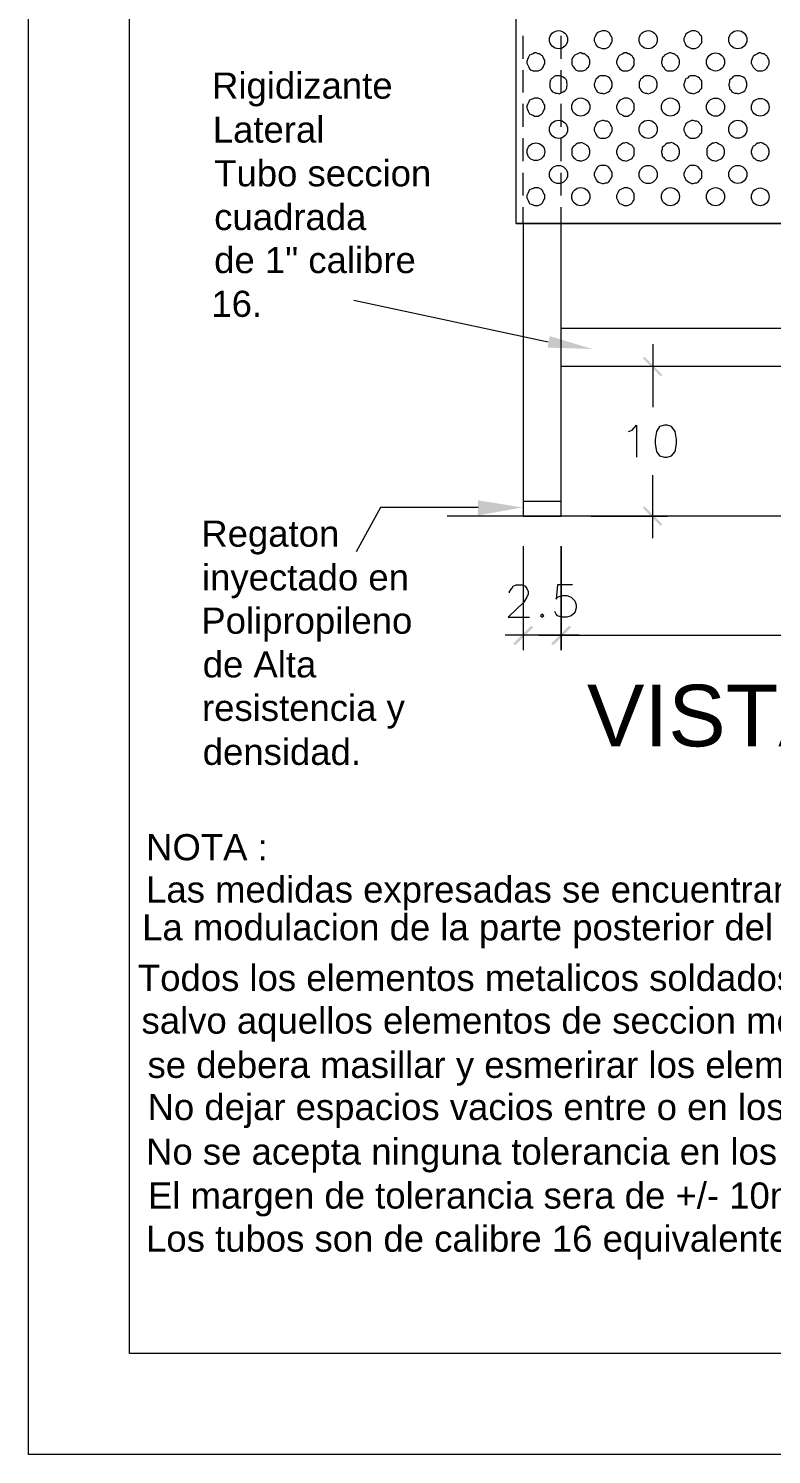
# Model space of a CAD drawing. Header units: inches. Extents: x 0.21 to 4.55, y 0.23 to 3.12.
# Drawn here: x 0.206 to 0.702, y 0.234 to 1.186 of the extents above; entities that cross this region are included whole.
import ezdxf

# ---------------------------------------------------------------- set-up
doc = ezdxf.new("R2010")
doc.units = ezdxf.units.IN
doc.header["$MEASUREMENT"] = 0
for name, color, linetype in [('PDF_0', 7, 'Continuous'), ('PDF_cotas', 7, 'Continuous'), ('PDF_COTAS-01', 7, 'Continuous'), ('PDF_PIEZAS', 7, 'Continuous'), ('PDF_PROYECCION 2', 7, 'Continuous'), ('PDF_TEXTO', 7, 'Continuous')]:
    doc.layers.add(name, color=color, linetype=linetype)
doc.layers.add('PDF_punteadas', color=20, linetype='Continuous', true_color=0xff3f00)
doc.styles.add('PDF Arial', font='arial.ttf')

msp = doc.modelspace()

# ---------------------------------------------------------------- linework, layer by layer
at = {"layer": 'PDF_0', "lineweight": 5}
for points in [[(0.53594, 1.05591), (0.53594, 0.86056), (0.56131, 0.86056), (0.56131, 1.05591)], [(0.42294, 1.00468), (0.55269, 0.97691)], [(0.56131, 0.98601), (1.70995, 0.98601)], [(0.6226, 0.97548), (0.6226, 0.93334)], [(0.56131, 0.96063), (1.70995, 0.96063)], [(0.58142, 0.96063), (0.63218, 0.96063)], [(0.6226, 0.84572), (0.6226, 0.88785)], [(0.53594, 0.87062), (0.56131, 0.87062)], [(0.50577, 0.86631), (0.44066, 0.86631), (0.42438, 0.83662)], [(1.81912, 0.86056), (0.48518, 0.86056)], [(0.58142, 0.86056), (0.63218, 0.86056)]]:
    msp.add_lwpolyline(points, dxfattribs=at)
at = {"layer": 'PDF_0', "lineweight": 13}
msp.add_lwpolyline([(0.60632, 0.91706), (0.60871, 0.91802), (0.61159, 0.92137), (0.61159, 0.89982)], dxfattribs=at)
msp.add_lwpolyline([(0.63026, 0.92137), (0.62691, 0.92041), (0.62499, 0.91706), (0.62404, 0.91179), (0.62404, 0.90892), (0.62499, 0.90366), (0.62691, 0.90078), (0.63026, 0.89982), (0.63218, 0.89982), (0.63505, 0.90078), (0.63744, 0.90366), (0.6384, 0.90892), (0.6384, 0.91179), (0.63744, 0.91706), (0.63505, 0.92041), (0.63218, 0.92137)], close=True, dxfattribs=at)
at = {"layer": 'PDF_0', "transparency": 33554559}
for points in [[(0.55365, 0.98074), (0.58238, 0.97212), (0.55222, 0.97308)], [(0.62882, 0.95489), (0.6159, 0.9659), (0.61685, 0.96686)], [(0.62787, 0.95393), (0.62882, 0.95489), (0.6159, 0.9659)], [(0.50577, 0.8711), (0.53546, 0.86631), (0.50577, 0.86104)], [(0.61685, 0.86727), (0.6159, 0.86583), (0.62882, 0.8553)], [(0.6159, 0.86583), (0.62882, 0.8553), (0.62787, 0.85386)], [(0.52923, 0.77534), (0.53067, 0.77438), (0.5412, 0.78731)], [(0.53067, 0.77438), (0.5412, 0.78731), (0.54264, 0.78635)], [(0.56658, 0.78731), (0.55605, 0.77438), (0.55461, 0.77534)], [(0.56658, 0.78731), (0.55605, 0.77438), (0.55461, 0.77534)], [(0.56802, 0.78635), (0.56658, 0.78731), (0.55605, 0.77438)], [(0.56802, 0.78635), (0.56658, 0.78731), (0.55605, 0.77438)]]:
    msp.add_solid(points, dxfattribs=at)
at = {"layer": 'PDF_cotas', "lineweight": 5}
msp.add_lwpolyline([(0.27308, 3.05395), (4.48508, 3.05395), (4.48508, 0.30132), (0.27308, 0.30132)], close=True, dxfattribs=at)
at = {"layer": 'PDF_COTAS-01', "lineweight": 5}
for points in [[(0.53594, 0.84045), (0.53594, 0.77103)], [(0.57328, 0.78108), (0.56131, 0.78108), (0.53594, 0.78108), (0.52397, 0.78108)], [(0.54647, 0.78108), (1.72528, 0.78108)]]:
    msp.add_lwpolyline(points, dxfattribs=at)
msp.add_lwpolyline([(0.56131, 0.77103), (0.56131, 0.84045)], close=True, dxfattribs=at)
at = {"layer": 'PDF_COTAS-01', "lineweight": 13}
for points in [[(0.52684, 0.80933), (0.52684, 0.81029), (0.52828, 0.8122), (0.52923, 0.81364), (0.53115, 0.8146), (0.53546, 0.8146), (0.53737, 0.81364), (0.53833, 0.8122), (0.53929, 0.81029), (0.53929, 0.80837), (0.53833, 0.80646), (0.53642, 0.80311), (0.52588, 0.79305), (0.54025, 0.79305)], [(0.56897, 0.8146), (0.55892, 0.8146), (0.55796, 0.80502), (0.55892, 0.80646), (0.56179, 0.80742), (0.56514, 0.80742), (0.56802, 0.80646), (0.57041, 0.80406), (0.57137, 0.80119), (0.57137, 0.79928), (0.57041, 0.79593), (0.56802, 0.79401), (0.56514, 0.79305), (0.56179, 0.79305), (0.55892, 0.79401), (0.55796, 0.79497), (0.557, 0.79688)]]:
    msp.add_lwpolyline(points, dxfattribs=at)
msp.add_lwpolyline([(0.54886, 0.79497), (0.54743, 0.79401), (0.54886, 0.79305), (0.54982, 0.79401)], close=True, dxfattribs=at)
at = {"layer": 'PDF_PIEZAS', "lineweight": 5}
msp.add_lwpolyline([(0.20556, 3.12146), (4.55259, 3.12146), (4.55259, 0.23381), (0.20556, 0.23381)], close=True, dxfattribs=at)
at = {"layer": 'PDF_PROYECCION 2', "lineweight": 5}
for points in [[(0.53115, 1.36043), (1.7406, 1.36043), (1.7406, 1.05591), (0.53115, 1.05591)], [(0.59531, 1.17897), (0.59531, 1.17992), (0.59483, 1.18088), (0.59435, 1.18184), (0.59387, 1.1828), (0.59291, 1.18375), (0.59196, 1.18423), (0.591, 1.18471), (0.58956, 1.18471), (0.5886, 1.18471), (0.58765, 1.18423), (0.58621, 1.18375), (0.58525, 1.18327), (0.58477, 1.18232), (0.5843, 1.18136), (0.58382, 1.1804), (0.58334, 1.17944), (0.58334, 1.17801), (0.58382, 1.17705), (0.5843, 1.17609), (0.58477, 1.17513), (0.58525, 1.17418), (0.58621, 1.1737), (0.58765, 1.17322), (0.5886, 1.17274), (0.58956, 1.17274), (0.591, 1.17274), (0.59196, 1.17322), (0.59291, 1.1737), (0.59387, 1.17466), (0.59435, 1.17561), (0.59483, 1.17657), (0.59531, 1.17753)], [(0.65516, 1.17897), (0.65516, 1.17992), (0.65516, 1.18088), (0.6542, 1.18184), (0.65372, 1.1828), (0.65276, 1.18375), (0.65181, 1.18423), (0.65085, 1.18471), (0.64941, 1.18471), (0.64845, 1.18471), (0.6475, 1.18423), (0.64654, 1.18375), (0.64558, 1.18327), (0.64462, 1.18232), (0.64415, 1.18136), (0.64367, 1.1804), (0.64319, 1.17944), (0.64319, 1.17801), (0.64367, 1.17705), (0.64415, 1.17609), (0.64462, 1.17513), (0.64558, 1.17418), (0.64654, 1.1737), (0.6475, 1.17322), (0.64845, 1.17274), (0.64941, 1.17274), (0.65085, 1.17274), (0.65181, 1.17322), (0.65276, 1.1737), (0.65372, 1.17466), (0.6542, 1.17561), (0.65516, 1.17657), (0.65516, 1.17753)], [(0.5503, 1.16364), (0.5503, 1.16508), (0.54982, 1.16604), (0.54934, 1.167), (0.54886, 1.16795), (0.54791, 1.16843), (0.54695, 1.16939), (0.54599, 1.16939), (0.54456, 1.16987), (0.5436, 1.16987), (0.54264, 1.16939), (0.5412, 1.16891), (0.54025, 1.16843), (0.53977, 1.16747), (0.53929, 1.16652), (0.53881, 1.16556), (0.53833, 1.16412), (0.53833, 1.16316), (0.53881, 1.16221), (0.53929, 1.16125), (0.53977, 1.16029), (0.54025, 1.15933), (0.5412, 1.15838), (0.54264, 1.1579), (0.5436, 1.1579), (0.54456, 1.1579), (0.54599, 1.1579), (0.54695, 1.15838), (0.54791, 1.15886), (0.54886, 1.15981), (0.54934, 1.16029), (0.54982, 1.16173), (0.5503, 1.16269)], [(0.58047, 1.16364), (0.58047, 1.16508), (0.57999, 1.16604), (0.57951, 1.167), (0.57855, 1.16795), (0.57807, 1.16843), (0.57711, 1.16939), (0.57568, 1.16939), (0.57472, 1.16987), (0.57376, 1.16987), (0.57233, 1.16939), (0.57137, 1.16891), (0.57041, 1.16843), (0.56945, 1.16747), (0.56897, 1.16652), (0.5685, 1.16556), (0.5685, 1.16412), (0.5685, 1.16316), (0.5685, 1.16221), (0.56897, 1.16125), (0.56945, 1.16029), (0.57041, 1.15933), (0.57137, 1.15838), (0.57233, 1.1579), (0.57376, 1.1579), (0.57472, 1.1579), (0.57568, 1.1579), (0.57711, 1.15838), (0.57807, 1.15886), (0.57855, 1.15981), (0.57951, 1.16029), (0.57999, 1.16173), (0.58047, 1.16269)], [(0.61015, 1.16364), (0.61015, 1.16508), (0.61015, 1.16604), (0.60919, 1.167), (0.60871, 1.16795), (0.60776, 1.16843), (0.6068, 1.16939), (0.60584, 1.16939), (0.60488, 1.16987), (0.60345, 1.16987), (0.60249, 1.16939), (0.60153, 1.16891), (0.60057, 1.16843), (0.59962, 1.16747), (0.59914, 1.16652), (0.59866, 1.16556), (0.59818, 1.16412), (0.59818, 1.16316), (0.59866, 1.16221), (0.59914, 1.16125), (0.59962, 1.16029), (0.60057, 1.15933), (0.60153, 1.15838), (0.60249, 1.1579), (0.60345, 1.1579), (0.60488, 1.1579), (0.60584, 1.1579), (0.6068, 1.15838), (0.60776, 1.15886), (0.60871, 1.15981), (0.60919, 1.16029), (0.61015, 1.16173), (0.61015, 1.16269)], [(0.64032, 1.16364), (0.64032, 1.16508), (0.63984, 1.16604), (0.63936, 1.167), (0.63888, 1.16795), (0.63792, 1.16843), (0.63696, 1.16939), (0.63601, 1.16939), (0.63457, 1.16987), (0.63361, 1.16987), (0.63218, 1.16939), (0.63122, 1.16891), (0.63026, 1.16843), (0.62978, 1.16747), (0.62882, 1.16652), (0.62882, 1.16556), (0.62835, 1.16412), (0.62835, 1.16316), (0.62882, 1.16221), (0.62882, 1.16125), (0.62978, 1.16029), (0.63026, 1.15933), (0.63122, 1.15838), (0.63218, 1.1579), (0.63361, 1.1579), (0.63457, 1.1579), (0.63601, 1.1579), (0.63696, 1.15838), (0.63792, 1.15886), (0.63888, 1.15981), (0.63936, 1.16029), (0.63984, 1.16173), (0.64032, 1.16269)], [(0.70017, 1.16364), (0.70017, 1.16508), (0.69969, 1.16604), (0.69921, 1.167), (0.69873, 1.16795), (0.69777, 1.16843), (0.69681, 1.16939), (0.69586, 1.16939), (0.69442, 1.16987), (0.69346, 1.16987), (0.6925, 1.16939), (0.69155, 1.16891), (0.69059, 1.16843), (0.68963, 1.16747), (0.68915, 1.16652), (0.68867, 1.16556), (0.6882, 1.16412), (0.6882, 1.16316), (0.68867, 1.16221), (0.68915, 1.16125), (0.68963, 1.16029), (0.69059, 1.15933), (0.69155, 1.15838), (0.6925, 1.1579), (0.69346, 1.1579), (0.69442, 1.1579), (0.69586, 1.1579), (0.69681, 1.15838), (0.69777, 1.15886), (0.69873, 1.15981), (0.69921, 1.16029), (0.69969, 1.16173), (0.70017, 1.16269)], [(0.56562, 1.1488), (0.56514, 1.14976), (0.56514, 1.15119), (0.56466, 1.15215), (0.56371, 1.15311), (0.56275, 1.15359), (0.56179, 1.15407), (0.56083, 1.15455), (0.55988, 1.15455), (0.55844, 1.15455), (0.55748, 1.15455), (0.55653, 1.15407), (0.55557, 1.15311), (0.55461, 1.15263), (0.55413, 1.15167), (0.55365, 1.15024), (0.55365, 1.14928), (0.55365, 1.14832), (0.55365, 1.14689), (0.55413, 1.14593), (0.55461, 1.14497), (0.55557, 1.14401), (0.55653, 1.14353), (0.55748, 1.14306), (0.55844, 1.14306), (0.55988, 1.14258), (0.56083, 1.14306), (0.56179, 1.14353), (0.56275, 1.14401), (0.56371, 1.14449), (0.56466, 1.14545), (0.56514, 1.14641), (0.56514, 1.14784)], [(0.59531, 1.1488), (0.59531, 1.14976), (0.59483, 1.15119), (0.59435, 1.15215), (0.59387, 1.15311), (0.59291, 1.15359), (0.59196, 1.15407), (0.591, 1.15455), (0.58956, 1.15455), (0.5886, 1.15455), (0.58765, 1.15455), (0.58621, 1.15407), (0.58525, 1.15311), (0.58477, 1.15263), (0.5843, 1.15167), (0.58382, 1.15024), (0.58334, 1.14928), (0.58334, 1.14832), (0.58382, 1.14689), (0.5843, 1.14593), (0.58477, 1.14497), (0.58525, 1.14401), (0.58621, 1.14353), (0.58765, 1.14306), (0.5886, 1.14306), (0.58956, 1.14258), (0.591, 1.14306), (0.59196, 1.14353), (0.59291, 1.14401), (0.59387, 1.14449), (0.59435, 1.14545), (0.59483, 1.14641), (0.59531, 1.14784)], [(0.62547, 1.1488), (0.62547, 1.14976), (0.62499, 1.15119), (0.62451, 1.15215), (0.62356, 1.15311), (0.62308, 1.15359), (0.62164, 1.15407), (0.62068, 1.15455), (0.61973, 1.15455), (0.61829, 1.15455), (0.61733, 1.15455), (0.61638, 1.15407), (0.61542, 1.15311), (0.61446, 1.15263), (0.61398, 1.15167), (0.6135, 1.15024), (0.6135, 1.14928), (0.6135, 1.14832), (0.6135, 1.14689), (0.61398, 1.14593), (0.61446, 1.14497), (0.61542, 1.14401), (0.61638, 1.14353), (0.61733, 1.14306), (0.61829, 1.14306), (0.61973, 1.14258), (0.62068, 1.14306), (0.62164, 1.14353), (0.62308, 1.14401), (0.62356, 1.14449), (0.62451, 1.14545), (0.62499, 1.14641), (0.62547, 1.14784)], [(0.65516, 1.1488), (0.65516, 1.14976), (0.65516, 1.15119), (0.6542, 1.15215), (0.65372, 1.15311), (0.65276, 1.15359), (0.65181, 1.15407), (0.65085, 1.15455), (0.64941, 1.15455), (0.64845, 1.15455), (0.6475, 1.15455), (0.64654, 1.15407), (0.64558, 1.15311), (0.64462, 1.15263), (0.64415, 1.15167), (0.64367, 1.15024), (0.64319, 1.14928), (0.64319, 1.14832), (0.64367, 1.14689), (0.64415, 1.14593), (0.64462, 1.14497), (0.64558, 1.14401), (0.64654, 1.14353), (0.6475, 1.14306), (0.64845, 1.14306), (0.64941, 1.14258), (0.65085, 1.14306), (0.65181, 1.14353), (0.65276, 1.14401), (0.65372, 1.14449), (0.6542, 1.14545), (0.65516, 1.14641), (0.65516, 1.14784)], [(0.68532, 1.1488), (0.68532, 1.14976), (0.68484, 1.15119), (0.68436, 1.15215), (0.68389, 1.15311), (0.68293, 1.15359), (0.68197, 1.15407), (0.68053, 1.15455), (0.67958, 1.15455), (0.67862, 1.15455), (0.67718, 1.15455), (0.67623, 1.15407), (0.67527, 1.15311), (0.67479, 1.15263), (0.67383, 1.15167), (0.67383, 1.15024), (0.67335, 1.14928), (0.67335, 1.14832), (0.67383, 1.14689), (0.67383, 1.14593), (0.67479, 1.14497), (0.67527, 1.14401), (0.67623, 1.14353), (0.67718, 1.14306), (0.67862, 1.14306), (0.67958, 1.14258), (0.68053, 1.14306), (0.68197, 1.14353), (0.68293, 1.14401), (0.68389, 1.14449), (0.68436, 1.14545), (0.68484, 1.14641), (0.68532, 1.14784)], [(0.5503, 1.13396), (0.5503, 1.13492), (0.54982, 1.13587), (0.54934, 1.13683), (0.54886, 1.13779), (0.54791, 1.13875), (0.54695, 1.13922), (0.54599, 1.1397), (0.54456, 1.1397), (0.5436, 1.1397), (0.54264, 1.13922), (0.5412, 1.13875), (0.54025, 1.13827), (0.53977, 1.13731), (0.53929, 1.13635), (0.53881, 1.13539), (0.53833, 1.13444), (0.53833, 1.133), (0.53881, 1.13204), (0.53929, 1.13109), (0.53977, 1.13013), (0.54025, 1.12917), (0.5412, 1.12869), (0.54264, 1.12821), (0.5436, 1.12773), (0.54456, 1.12773), (0.54599, 1.12773), (0.54695, 1.12821), (0.54791, 1.12869), (0.54886, 1.12965), (0.54934, 1.13061), (0.54982, 1.13156), (0.5503, 1.13252)], [(0.61015, 1.13396), (0.61015, 1.13492), (0.61015, 1.13587), (0.60919, 1.13683), (0.60871, 1.13779), (0.60776, 1.13875), (0.6068, 1.13922), (0.60584, 1.1397), (0.60488, 1.1397), (0.60345, 1.1397), (0.60249, 1.13922), (0.60153, 1.13875), (0.60057, 1.13827), (0.59962, 1.13731), (0.59914, 1.13635), (0.59866, 1.13539), (0.59818, 1.13444), (0.59818, 1.133), (0.59866, 1.13204), (0.59914, 1.13109), (0.59962, 1.13013), (0.60057, 1.12917), (0.60153, 1.12869), (0.60249, 1.12821), (0.60345, 1.12773), (0.60488, 1.12773), (0.60584, 1.12773), (0.6068, 1.12821), (0.60776, 1.12869), (0.60871, 1.12965), (0.60919, 1.13061), (0.61015, 1.13156), (0.61015, 1.13252)], [(0.59531, 1.11864), (0.59531, 1.12007), (0.59483, 1.12103), (0.59435, 1.12199), (0.59387, 1.12295), (0.59291, 1.1239), (0.59196, 1.12438), (0.591, 1.12438), (0.58956, 1.12486), (0.5886, 1.12486), (0.58765, 1.12438), (0.58621, 1.1239), (0.58525, 1.12342), (0.58477, 1.12247), (0.5843, 1.12151), (0.58382, 1.12055), (0.58334, 1.11959), (0.58334, 1.11816), (0.58382, 1.1172), (0.5843, 1.11624), (0.58477, 1.11528), (0.58525, 1.11433), (0.58621, 1.11337), (0.58765, 1.11289), (0.5886, 1.11289), (0.58956, 1.11289), (0.591, 1.11289), (0.59196, 1.11337), (0.59291, 1.11385), (0.59387, 1.11481), (0.59435, 1.11576), (0.59483, 1.11672), (0.59531, 1.11768)], [(0.65516, 1.11864), (0.65516, 1.12007), (0.65516, 1.12103), (0.6542, 1.12199), (0.65372, 1.12295), (0.65276, 1.1239), (0.65181, 1.12438), (0.65085, 1.12438), (0.64941, 1.12486), (0.64845, 1.12486), (0.6475, 1.12438), (0.64654, 1.1239), (0.64558, 1.12342), (0.64462, 1.12247), (0.64415, 1.12151), (0.64367, 1.12055), (0.64319, 1.11959), (0.64319, 1.11816), (0.64367, 1.1172), (0.64415, 1.11624), (0.64462, 1.11528), (0.64558, 1.11433), (0.64654, 1.11337), (0.6475, 1.11289), (0.64845, 1.11289), (0.64941, 1.11289), (0.65085, 1.11289), (0.65181, 1.11337), (0.65276, 1.11385), (0.65372, 1.11481), (0.6542, 1.11576), (0.65516, 1.11672), (0.65516, 1.11768)], [(0.58047, 1.10379), (0.58047, 1.10475), (0.57999, 1.10619), (0.57951, 1.10715), (0.57855, 1.1081), (0.57807, 1.10858), (0.57711, 1.10906), (0.57568, 1.10954), (0.57472, 1.11002), (0.57376, 1.10954), (0.57233, 1.10954), (0.57137, 1.10906), (0.57041, 1.1081), (0.56945, 1.10762), (0.56897, 1.10667), (0.5685, 1.10571), (0.5685, 1.10427), (0.5685, 1.10331), (0.5685, 1.10188), (0.56897, 1.10092), (0.56945, 1.09996), (0.57041, 1.09948), (0.57137, 1.09853), (0.57233, 1.09805), (0.57376, 1.09805), (0.57472, 1.09757), (0.57568, 1.09805), (0.57711, 1.09853), (0.57807, 1.09901), (0.57855, 1.09948), (0.57951, 1.10044), (0.57999, 1.1014), (0.58047, 1.10284)], [(0.61015, 1.10379), (0.61015, 1.10475), (0.61015, 1.10619), (0.60919, 1.10715), (0.60871, 1.1081), (0.60776, 1.10858), (0.6068, 1.10906), (0.60584, 1.10954), (0.60488, 1.11002), (0.60345, 1.10954), (0.60249, 1.10954), (0.60153, 1.10906), (0.60057, 1.1081), (0.59962, 1.10762), (0.59914, 1.10667), (0.59866, 1.10571), (0.59818, 1.10427), (0.59818, 1.10331), (0.59866, 1.10188), (0.59914, 1.10092), (0.59962, 1.09996), (0.60057, 1.09948), (0.60153, 1.09853), (0.60249, 1.09805), (0.60345, 1.09805), (0.60488, 1.09757), (0.60584, 1.09805), (0.6068, 1.09853), (0.60776, 1.09901), (0.60871, 1.09948), (0.60919, 1.10044), (0.61015, 1.1014), (0.61015, 1.10284)], [(0.64032, 1.10379), (0.64032, 1.10475), (0.63984, 1.10619), (0.63936, 1.10715), (0.63888, 1.1081), (0.63792, 1.10858), (0.63696, 1.10906), (0.63601, 1.10954), (0.63457, 1.11002), (0.63361, 1.10954), (0.63218, 1.10954), (0.63122, 1.10906), (0.63026, 1.1081), (0.62978, 1.10762), (0.62882, 1.10667), (0.62882, 1.10571), (0.62835, 1.10427), (0.62835, 1.10331), (0.62882, 1.10188), (0.62882, 1.10092), (0.62978, 1.09996), (0.63026, 1.09948), (0.63122, 1.09853), (0.63218, 1.09805), (0.63361, 1.09805), (0.63457, 1.09757), (0.63601, 1.09805), (0.63696, 1.09853), (0.63792, 1.09901), (0.63888, 1.09948), (0.63936, 1.10044), (0.63984, 1.1014), (0.64032, 1.10284)], [(0.67048, 1.10379), (0.67048, 1.10475), (0.67, 1.10619), (0.66952, 1.10715), (0.66856, 1.1081), (0.66761, 1.10858), (0.66665, 1.10906), (0.66569, 1.10954), (0.66473, 1.11002), (0.6633, 1.10954), (0.66234, 1.10954), (0.66138, 1.10906), (0.66042, 1.1081), (0.65947, 1.10762), (0.65899, 1.10667), (0.65851, 1.10571), (0.65851, 1.10427), (0.65851, 1.10331), (0.65851, 1.10188), (0.65899, 1.10092), (0.65947, 1.09996), (0.66042, 1.09948), (0.66138, 1.09853), (0.66234, 1.09805), (0.6633, 1.09805), (0.66473, 1.09757), (0.66569, 1.09805), (0.66665, 1.09853), (0.66761, 1.09901), (0.66856, 1.09948), (0.66952, 1.10044), (0.67, 1.1014), (0.67048, 1.10284)], [(0.70017, 1.10379), (0.70017, 1.10475), (0.69969, 1.10619), (0.69921, 1.10715), (0.69873, 1.1081), (0.69777, 1.10858), (0.69681, 1.10906), (0.69586, 1.10954), (0.69442, 1.11002), (0.69346, 1.10954), (0.6925, 1.10954), (0.69155, 1.10906), (0.69059, 1.1081), (0.68963, 1.10762), (0.68915, 1.10667), (0.68867, 1.10571), (0.6882, 1.10427), (0.6882, 1.10331), (0.68867, 1.10188), (0.68915, 1.10092), (0.68963, 1.09996), (0.69059, 1.09948), (0.69155, 1.09853), (0.6925, 1.09805), (0.69346, 1.09805), (0.69442, 1.09757), (0.69586, 1.09805), (0.69681, 1.09853), (0.69777, 1.09901), (0.69873, 1.09948), (0.69921, 1.10044), (0.69969, 1.1014), (0.70017, 1.10284)], [(0.59531, 1.08895), (0.59531, 1.08991), (0.59483, 1.09087), (0.59435, 1.09182), (0.59387, 1.09278), (0.59291, 1.09374), (0.59196, 1.09422), (0.591, 1.0947), (0.58956, 1.0947), (0.5886, 1.0947), (0.58765, 1.0947), (0.58621, 1.09422), (0.58525, 1.09326), (0.58477, 1.0923), (0.5843, 1.09134), (0.58382, 1.09039), (0.58334, 1.08943), (0.58334, 1.08799), (0.58382, 1.08704), (0.5843, 1.08608), (0.58477, 1.08512), (0.58525, 1.08416), (0.58621, 1.08368), (0.58765, 1.08321), (0.5886, 1.08273), (0.58956, 1.08273), (0.591, 1.08321), (0.59196, 1.08321), (0.59291, 1.08368), (0.59387, 1.08464), (0.59435, 1.0856), (0.59483, 1.08656), (0.59531, 1.08751)], [(0.65516, 1.08895), (0.65516, 1.08991), (0.65516, 1.09087), (0.6542, 1.09182), (0.65372, 1.09278), (0.65276, 1.09374), (0.65181, 1.09422), (0.65085, 1.0947), (0.64941, 1.0947), (0.64845, 1.0947), (0.6475, 1.0947), (0.64654, 1.09422), (0.64558, 1.09326), (0.64462, 1.0923), (0.64415, 1.09134), (0.64367, 1.09039), (0.64319, 1.08943), (0.64319, 1.08799), (0.64367, 1.08704), (0.64415, 1.08608), (0.64462, 1.08512), (0.64558, 1.08416), (0.64654, 1.08368), (0.6475, 1.08321), (0.64845, 1.08273), (0.64941, 1.08273), (0.65085, 1.08321), (0.65181, 1.08321), (0.65276, 1.08368), (0.65372, 1.08464), (0.6542, 1.0856), (0.65516, 1.08656), (0.65516, 1.08751)], [(0.5503, 1.07363), (0.5503, 1.07507), (0.54982, 1.07602), (0.54934, 1.07698), (0.54886, 1.07794), (0.54791, 1.0789), (0.54695, 1.07937), (0.54599, 1.07985), (0.54456, 1.07985), (0.5436, 1.07985), (0.54264, 1.07937), (0.5412, 1.0789), (0.54025, 1.07842), (0.53977, 1.07746), (0.53929, 1.0765), (0.53881, 1.07554), (0.53833, 1.07459), (0.53833, 1.07315), (0.53881, 1.07219), (0.53929, 1.07124), (0.53977, 1.07028), (0.54025, 1.06932), (0.5412, 1.06884), (0.54264, 1.06836), (0.5436, 1.06788), (0.54456, 1.06788), (0.54599, 1.06788), (0.54695, 1.06836), (0.54791, 1.06884), (0.54886, 1.0698), (0.54934, 1.07076), (0.54982, 1.07171), (0.5503, 1.07267)], [(0.61015, 1.07363), (0.61015, 1.07507), (0.61015, 1.07602), (0.60919, 1.07698), (0.60871, 1.07794), (0.60776, 1.0789), (0.6068, 1.07937), (0.60584, 1.07985), (0.60488, 1.07985), (0.60345, 1.07985), (0.60249, 1.07937), (0.60153, 1.0789), (0.60057, 1.07842), (0.59962, 1.07746), (0.59914, 1.0765), (0.59866, 1.07554), (0.59818, 1.07459), (0.59818, 1.07315), (0.59866, 1.07219), (0.59914, 1.07124), (0.59962, 1.07028), (0.60057, 1.06932), (0.60153, 1.06884), (0.60249, 1.06836), (0.60345, 1.06788), (0.60488, 1.06788), (0.60584, 1.06788), (0.6068, 1.06836), (0.60776, 1.06884), (0.60871, 1.0698), (0.60919, 1.07076), (0.61015, 1.07171), (0.61015, 1.07267)]]:
    msp.add_lwpolyline(points, close=True, dxfattribs=at)
msp.add_lwpolyline([(0.53115, 1.05591), (0.95441, 1.05591)], dxfattribs=at)
for centre, radius in [((0.55956, 1.1787), 0.00607), ((0.61941, 1.1787), 0.00607), ((0.67928, 1.17875), 0.00605), ((0.66442, 1.16386), 0.00607), ((0.57442, 1.13374), 0.00605), ((0.63427, 1.13374), 0.00605), ((0.66442, 1.1337), 0.00607), ((0.69425, 1.13361), 0.00593), ((0.55956, 1.11885), 0.00607), ((0.61941, 1.11885), 0.00607), ((0.67928, 1.1189), 0.00605), ((0.5444, 1.1039), 0.00591), ((0.55956, 1.08869), 0.00607), ((0.61941, 1.08869), 0.00607), ((0.67928, 1.08874), 0.00605), ((0.57442, 1.07389), 0.00605), ((0.63427, 1.07389), 0.00605), ((0.66442, 1.07385), 0.00607), ((0.69424, 1.07376), 0.00592)]:
    msp.add_circle(centre, radius, dxfattribs=at)
at = {"layer": 'PDF_punteadas', "lineweight": 5}
for points in [[(0.53594, 1.16604), (0.53594, 1.18136)], [(0.56131, 1.16604), (0.56131, 1.18136)], [(0.53594, 1.14353), (0.53594, 1.15838)], [(0.56131, 1.14353), (0.56131, 1.15838)], [(0.53594, 1.12055), (0.53594, 1.13587)], [(0.56131, 1.12055), (0.56131, 1.13587)], [(0.53594, 1.09757), (0.53594, 1.11289)], [(0.56131, 1.09757), (0.56131, 1.11289)], [(0.53594, 1.07459), (0.53594, 1.08991)], [(0.56131, 1.07459), (0.56131, 1.08991)], [(0.53594, 1.05591), (0.53594, 1.06693)], [(0.56131, 1.05591), (0.56131, 1.06693)]]:
    msp.add_lwpolyline(points, dxfattribs=at)

# ---------------------------------------------------------------- texts
at = {"layer": 'PDF_TEXTO', "attachment_point": 7, "style": 'PDF Arial'}
for s, insert, char_height in [('Rigidizante', (0.32814, 1.13409), 0.01745), ('Lateral', (0.32862, 1.10973), 0.01745), ('Tubo seccion', (0.32957, 1.08053), 0.01745), ('cuadrada', (0.32957, 1.05132), 0.01745), ('de 1" calibre', (0.32957, 1.02259), 0.01745), ('16.', (0.32766, 0.99337), 0.01745), ('Regaton', (0.32096, 0.83484), 0.01745), ('inyectado en', (0.32143, 0.80564), 0.01745), ('Polipropileno', (0.32096, 0.77672), 0.01745), ('de Alta', (0.32191, 0.75255), 0.01745), ('VISTA FRONTAL', (0.57855, 0.70617), 0.0411439), ('resistencia y', (0.32143, 0.7185), 0.01745), ('densidad.', (0.32191, 0.69413), 0.01745), ('NOTA :', (0.28409, 0.63044), 0.01745), ('Las medidas expresadas se encuentran en centimetros.', (0.28409, 0.59717), 0.01745), ('La modulacion de la parte posterior del tablero de polipropileno se detalla en la lamina D-11B.', (0.28143, 0.57194), 0.01745), ('Todos los elementos metalicos soldados entre si llevan un cordon continuo de 1" como minimo,', (0.27862, 0.54015), 0.01745), ('salvo aquellos elementos de seccion menor a 1" en los que el cordon sera a lo largo del perimetro,', (0.28106, 0.50962), 0.01745), ('se debera masillar y esmerirar los elementos metalicos, si se requiere.', (0.28505, 0.48005), 0.01745), ('No dejar espacios vacios entre o en los elementos metalicos.', (0.28505, 0.45187), 0.01745), ('No se acepta ninguna tolerancia en los calibres de los materiales a utilizar.', (0.28409, 0.42212), 0.01745), ('El margen de tolerancia sera de +/- 10mm sobre las dimensiones totales del mueble.', (0.28534, 0.39278), 0.01745), ('Los tubos son de calibre 16 equivalente a 1.5mm de espesor.', (0.28409, 0.36399), 0.01745)]:
    msp.add_mtext(s, dxfattribs=dict(at, insert=insert, char_height=char_height))

doc.saveas('drawing.dxf')
